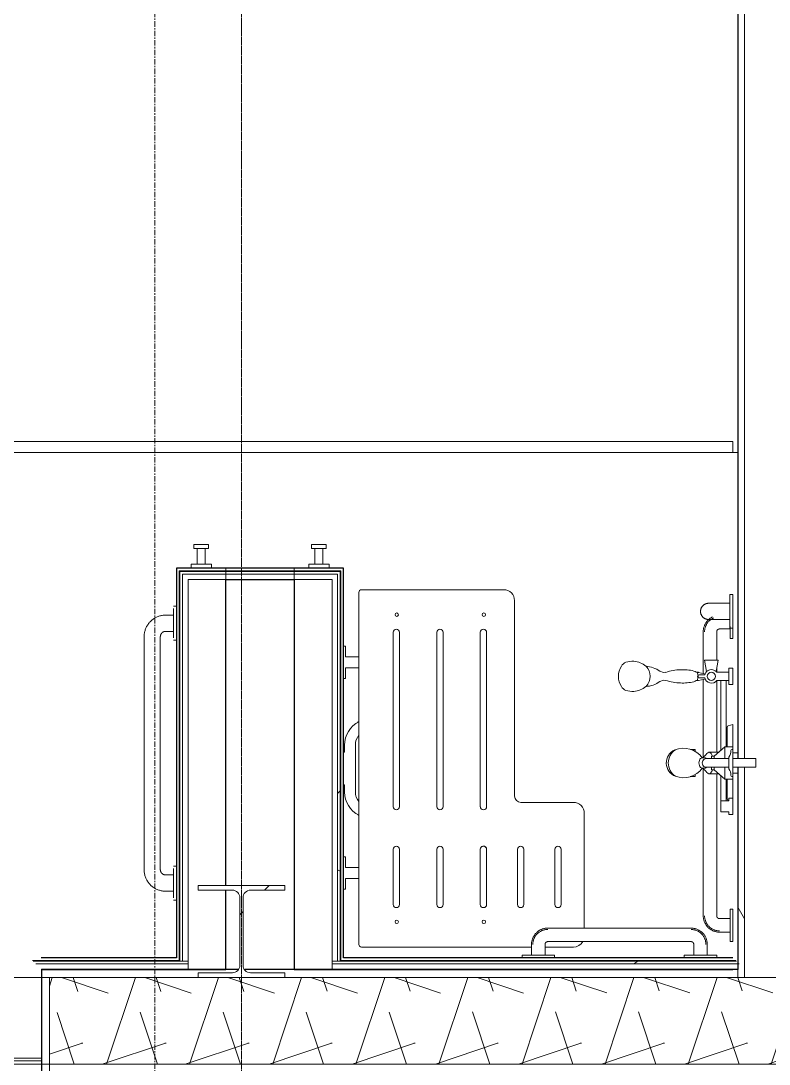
# Model space of a CAD drawing. Header units: inches. Extents: x 25369 to 33161, y -23509 to -20274.
# Drawn here: x 31600.1 to 31669.3, y -22795.3 to -22699 of the extents above; entities that cross this region are included whole.
import ezdxf

# ---------------------------------------------------------------- set-up
doc = ezdxf.new("R2010")
doc.units = ezdxf.units.IN
doc.header["$MEASUREMENT"] = 0
doc.linetypes.add('Grid Line 1_2_', pattern=[0.875, 0.5, -0.125, 0.125, -0.125])
for name, color, linetype, lineweight in [('A-FLOR', 192, 'Continuous', 9), ('A-GENM', 13, 'Continuous', 9), ('A-WALL', 113, 'Continuous', 9), ('A-WALL-PATT', 111, 'Continuous', 25), ('I-WALL', 2, 'Continuous', 9), ('P-SANR-FIXT', 6, 'Continuous', 9), ('Q-SPCQ', 91, 'Continuous', 9), ('S-BEAM', 12, 'Continuous', 9), ('S-COLS', 52, 'Continuous', 9), ('S-GRID', 1, 'Continuous', 9)]:
    doc.layers.add(name, color=color, linetype=linetype, lineweight=lineweight)
pattern_1 = [(296.565, (5957.926, 17.28), (0.0001, 115.19999), [12.88, -244.715]), (33.69, (5963.69, 5.76), (-0.00014, 115.19958), [20.768, -394.592]), (33.69, (6078.89, 5.76), (-0.00014, 115.19958), [20.768, -394.592]), (33.69, (6194.09, 5.76), (-0.00014, 115.19958), [20.768, -394.592]), (116.565, (5980.966, 17.28), (0.0001, 115.19999), [12.88, -244.715]), (213.69, (5975.21, 28.8), (-0.00014, 115.19958), [20.768, -394.592]), (213.69, (6090.41, 28.8), (-0.00014, 115.19958), [20.768, -394.592]), (213.69, (6205.61, 28.8), (-0.00014, 115.19958), [20.768, -394.592]), (26.565, (6004.01, 17.28), (0.0001, 115.2), [25.76, -231.836]), (26.565, (6119.21, 17.28), (0.0001, 115.2), [25.76, -231.836]), (270, (6027.05, 28.8), (115.2, 7e-15), [11.52, -103.68]), (225, (6027.05, 17.28), (-1e-14, 115.20042), [16.292, -146.626]), (135, (6015.53, 5.76), (1e-14, 115.20042), [16.292, -146.626]), (288.435, (5980.966, 51.84), (-0.00042, 115.19956), [18.215, -346.08]), (18.435, (5986.73, 34.56), (-0.0004, 115.19956), [18.215, -346.08]), (18.435, (6101.93, 34.56), (-0.0004, 115.19956), [18.215, -346.08]), (18.435, (6217.13, 34.56), (-0.0004, 115.19956), [18.215, -346.08]), (135, (6004.01, 40.32), (1e-14, 115.20042), [16.292, -146.626]), (180, (5992.49, 51.84), (-1e-14, -115.2), [11.52, -103.68]), (251.565, (5952.166, 80.64), (0.00042, 115.19956), [18.215, -346.08]), (315, (5946.41, 63.36), (-1e-14, 115.20042), [16.292, -146.626]), (71.565, (5957.926, 51.84), (0.00042, 115.19956), [18.215, -346.08]), (135, (5963.69, 69.12), (1e-14, 115.20042), [16.292, -146.626]), (225, (5998.25, 80.64), (-1e-14, 115.20042), [16.292, -146.626]), (123.69, (5986.726, 69.12), (-0.00014, 115.19958), [20.768, -394.592]), (123.69, (6101.926, 69.12), (-0.00014, 115.19958), [20.768, -394.592]), (26.565, (5975.21, 86.4), (0.0001, 115.2), [12.88, -244.715]), (26.565, (6090.41, 86.4), (0.0001, 115.2), [12.88, -244.715]), (315, (5986.73, 92.16), (-1e-14, 115.20042), [16.292, -146.626]), (213.69, (6038.57, 109.44), (-0.00014, 115.19958), [20.768, -394.592]), (213.69, (6153.77, 109.44), (-0.00014, 115.19958), [20.768, -394.592]), (213.69, (6268.97, 109.44), (-0.00014, 115.19958), [20.768, -394.592]), (296.565, (6021.286, 97.92), (0.0001, 115.19999), [12.88, -244.715]), (45, (6027.05, 86.4), (1e-14, 115.20042), [16.292, -146.626]), (90, (6038.57, 97.92), (-115.2, 7e-15), [11.52, -103.68]), (213.69, (5986.73, 115.2), (-0.00014, 115.19958), [20.768, -394.592]), (213.69, (6101.93, 115.2), (-0.00014, 115.19958), [20.768, -394.592]), (213.69, (6217.13, 115.2), (-0.00014, 115.19958), [20.768, -394.592]), (315, (5969.45, 103.68), (-1e-14, 115.20042), [8.146, -154.772]), (26.565, (5975.21, 97.92), (0.0001, 115.2), [12.88, -244.715]), (26.565, (6090.41, 97.92), (0.0001, 115.2), [12.88, -244.715]), (90, (5986.73, 103.68), (-115.2, 7e-15), [11.52, -103.68]), (333.435, (5940.65, 109.44), (-0.0001, 115.2), [12.88, -244.715]), (333.435, (6055.85, 109.44), (-0.0001, 115.2), [12.88, -244.715]), (243.435, (5952.166, 103.68), (-0.0001, 115.19999), [12.88, -244.715]), (161.565, (5946.41, 92.16), (0.0004, 115.19956), [18.215, -346.08]), (161.565, (6061.61, 92.16), (0.0004, 115.19956), [18.215, -346.08]), (161.565, (6176.81, 92.16), (0.0004, 115.19956), [18.215, -346.08]), (45, (5929.13, 97.92), (1e-14, 115.20042), [16.292, -146.626]), (26.565, (5934.89, 0), (0.0001, 115.2), [12.88, -244.715]), (26.565, (6050.09, 0), (0.0001, 115.2), [12.88, -244.715]), (116.565, (5946.406, 5.76), (0.0001, 115.19999), [12.88, -244.715]), (206.565, (5940.65, 17.28), (0.0001, 115.2), [12.88, -244.715]), (206.565, (6055.85, 17.28), (0.0001, 115.2), [12.88, -244.715]), (296.565, (5929.126, 11.52), (0.0001, 115.19999), [12.88, -244.715]), (14.036, (6015.53, 51.84), (0.0005, 115.19957), [23.749, -451.233]), (14.036, (6130.73, 51.84), (0.0005, 115.19957), [23.749, -451.233]), (14.036, (6245.93, 51.84), (0.0005, 115.19957), [23.749, -451.233]), (14.036, (6361.13, 51.84), (0.0005, 115.19957), [23.749, -451.233]), (135, (6038.57, 57.6), (1e-14, 115.20042), [16.292, -146.626]), (198.435, (6027.05, 69.12), (-0.0004, 115.19956), [18.215, -346.08]), (198.435, (6142.25, 69.12), (-0.0004, 115.19956), [18.215, -346.08]), (198.435, (6257.45, 69.12), (-0.0004, 115.19956), [18.215, -346.08]), (296.565, (6009.766, 63.36), (0.0001, 115.19999), [12.88, -244.715]), (333.435, (5934.89, 34.56), (-0.0001, 115.2), [12.88, -244.715]), (333.435, (6050.09, 34.56), (-0.0001, 115.2), [12.88, -244.715]), (45, (5946.41, 28.8), (1e-14, 115.20042), [8.146, -154.772]), (116.565, (5952.166, 34.56), (0.0001, 115.19999), [12.88, -244.715]), (225, (5946.41, 46.08), (-1e-14, 115.20042), [16.292, -146.626])]

# ---------------------------------------------------------------- blocks, each defined once
blk = doc.blocks.new('817_Grab_Bars - 8170-001240-25748-Overall Floor Plan')
at = {"layer": 'Q-SPCQ', "color": 7}
for p, q in [((25395.89, -22754.734), (25395.609, -22754.734)), ((25395.609, -22756.297), (25395.609, -22754.944)), ((25395.609, -22755.547), (25394.89, -22755.547)), ((25395.609, -22757.65), (25395.609, -22756.297)), ((25392.89, -22757.547), (25392.89, -22779.047)), ((25394.39, -22779.047), (25394.39, -22757.547)), ((25394.89, -22757.047), (25395.609, -22757.047)), ((25395.609, -22757.859), (25395.89, -22757.859)), ((25395.89, -22778.734), (25395.609, -22778.734)), ((25395.609, -22780.297), (25395.609, -22778.944)), ((25395.609, -22779.547), (25394.89, -22779.547)), ((25395.609, -22781.65), (25395.609, -22780.297)), ((25394.89, -22781.047), (25395.609, -22781.047)), ((25395.609, -22781.859), (25395.89, -22781.859))]:
    blk.add_line(p, q, dxfattribs=at)
at = {"layer": 'Q-SPCQ', "color": 7, "flags": 128}
for points in [[(25394.89, -22755.547), (25394.81, -22755.549), (25394.73, -22755.553), (25394.651, -22755.561), (25394.572, -22755.572), (25394.493, -22755.587), (25394.415, -22755.604), (25394.338, -22755.625), (25394.261, -22755.648), (25394.186, -22755.675), (25394.111, -22755.705), (25394.038, -22755.737), (25393.967, -22755.773), (25393.896, -22755.811), (25393.828, -22755.852), (25393.761, -22755.896), (25393.696, -22755.943), (25393.633, -22755.992), (25393.571, -22756.043), (25393.512, -22756.097), (25393.456, -22756.154), (25393.401, -22756.212), (25393.349, -22756.273), (25393.299, -22756.335), (25393.252, -22756.4), (25393.207, -22756.466), (25393.165, -22756.535), (25393.126, -22756.604), (25393.09, -22756.676), (25393.057, -22756.748), (25393.026, -22756.822), (25392.999, -22756.897), (25392.974, -22756.974), (25392.953, -22757.051), (25392.934, -22757.128), (25392.919, -22757.207), (25392.907, -22757.286), (25392.898, -22757.366), (25392.893, -22757.445), (25392.89, -22757.525), (25392.89, -22757.547)], [(25394.39, -22757.547), (25394.391, -22757.527), (25394.392, -22757.507), (25394.394, -22757.487), (25394.397, -22757.467), (25394.4, -22757.448), (25394.405, -22757.428), (25394.41, -22757.409), (25394.416, -22757.39), (25394.422, -22757.371), (25394.43, -22757.352), (25394.438, -22757.334), (25394.447, -22757.316), (25394.456, -22757.299), (25394.467, -22757.281), (25394.478, -22757.265), (25394.489, -22757.248), (25394.501, -22757.233), (25394.514, -22757.217), (25394.528, -22757.202), (25394.542, -22757.188), (25394.556, -22757.175), (25394.572, -22757.162), (25394.587, -22757.149), (25394.603, -22757.137), (25394.62, -22757.126), (25394.637, -22757.116), (25394.655, -22757.106), (25394.672, -22757.097), (25394.691, -22757.089), (25394.709, -22757.081), (25394.728, -22757.074), (25394.747, -22757.068), (25394.766, -22757.063), (25394.786, -22757.058), (25394.805, -22757.054), (25394.825, -22757.051), (25394.845, -22757.049), (25394.865, -22757.048), (25394.885, -22757.047), (25394.89, -22757.047)], [(25392.89, -22779.047), (25392.892, -22779.127), (25392.897, -22779.207), (25392.905, -22779.286), (25392.916, -22779.366), (25392.93, -22779.444), (25392.948, -22779.522), (25392.968, -22779.6), (25392.992, -22779.676), (25393.018, -22779.751), (25393.048, -22779.826), (25393.081, -22779.899), (25393.116, -22779.971), (25393.155, -22780.041), (25393.196, -22780.109), (25393.24, -22780.176), (25393.286, -22780.241), (25393.335, -22780.305), (25393.387, -22780.366), (25393.441, -22780.425), (25393.497, -22780.482), (25393.555, -22780.536), (25393.616, -22780.588), (25393.679, -22780.638), (25393.743, -22780.685), (25393.81, -22780.73), (25393.878, -22780.772), (25393.948, -22780.811), (25394.019, -22780.847), (25394.092, -22780.881), (25394.166, -22780.911), (25394.241, -22780.939), (25394.317, -22780.963), (25394.394, -22780.984), (25394.472, -22781.003), (25394.55, -22781.018), (25394.629, -22781.03), (25394.709, -22781.039), (25394.789, -22781.044), (25394.869, -22781.047), (25394.89, -22781.047)], [(25394.89, -22779.547), (25394.87, -22779.547), (25394.85, -22779.545), (25394.83, -22779.543), (25394.811, -22779.541), (25394.791, -22779.537), (25394.771, -22779.533), (25394.752, -22779.527), (25394.733, -22779.522), (25394.714, -22779.515), (25394.696, -22779.507), (25394.677, -22779.499), (25394.659, -22779.49), (25394.642, -22779.481), (25394.625, -22779.471), (25394.608, -22779.46), (25394.592, -22779.448), (25394.576, -22779.436), (25394.561, -22779.423), (25394.546, -22779.409), (25394.532, -22779.395), (25394.518, -22779.381), (25394.505, -22779.366), (25394.492, -22779.35), (25394.481, -22779.334), (25394.469, -22779.317), (25394.459, -22779.3), (25394.449, -22779.283), (25394.44, -22779.265), (25394.432, -22779.247), (25394.424, -22779.228), (25394.417, -22779.209), (25394.411, -22779.19), (25394.406, -22779.171), (25394.401, -22779.152), (25394.398, -22779.132), (25394.394, -22779.112), (25394.392, -22779.092), (25394.391, -22779.072), (25394.39, -22779.052), (25394.39, -22779.047)]]:
    blk.add_lwpolyline(points, dxfattribs=at)
blk = doc.blocks.new('Shower_Seat-Retractable-Frost_Products_LTD_-Handicap-_975R_M_ - Steel-Stainless-118740-Overall Floor Plan')
at = {"layer": 'Q-SPCQ', "color": 10, "lineweight": 13}
for p, q in [((25702.24, -22757.698), (25702.24, -22751.74)), ((25702.489, -22751.49), (25715.637, -22751.49)), ((25716.635, -22752.488), (25716.635, -22770.544)), ((25705.419, -22771.526), (25705.419, -22755.419)), ((25705.996, -22755.419), (25705.996, -22771.526)), ((25709.446, -22771.526), (25709.446, -22755.419)), ((25710.023, -22755.419), (25710.023, -22771.526)), ((25713.472, -22771.526), (25713.472, -22755.419)), ((25714.05, -22755.419), (25714.05, -22771.526)), ((25700.828, -22756.705), (25701.005, -22756.705)), ((25701.005, -22756.705), (25701.005, -22757.698)), ((25701.005, -22757.698), (25702.24, -22757.698)), ((25702.24, -22757.698), (25702.24, -22758.699)), ((25702.24, -22758.699), (25701.006, -22758.699)), ((25701.006, -22758.699), (25701.006, -22759.69)), ((25702.24, -22763.675), (25702.24, -22758.699)), ((25701.006, -22759.69), (25700.828, -22759.69)), ((25702.24, -22763.606), (25702.24, -22772.322)), ((25700.834, -22769.499), (25700.834, -22766.499)), ((25700.834, -22766.499), (25700.922, -22766.506)), ((25700.922, -22766.506), (25700.922, -22765.832)), ((25701.923, -22770.175), (25701.923, -22765.803)), ((25700.923, -22769.499), (25700.834, -22769.499)), ((25700.923, -22770.175), (25700.923, -22769.499)), ((25717.224, -22771.133), (25722.08, -22771.133)), ((25702.24, -22777.156), (25702.24, -22772.322)), ((25723.078, -22772.131), (25723.078, -22782.778)), ((25700.828, -22776.163), (25701.005, -22776.163)), ((25701.005, -22776.163), (25701.005, -22777.156)), ((25705.419, -22780.562), (25705.419, -22775.455)), ((25705.996, -22775.455), (25705.996, -22780.562)), ((25709.446, -22780.562), (25709.446, -22775.455)), ((25710.023, -22775.455), (25710.023, -22780.562)), ((25713.472, -22780.562), (25713.472, -22775.455)), ((25714.05, -22775.455), (25714.05, -22775.504)), ((25714.05, -22775.455), (25714.05, -22780.562)), ((25716.918, -22775.455), (25716.918, -22780.562)), ((25717.495, -22780.562), (25717.495, -22775.455)), ((25720.363, -22780.562), (25720.363, -22775.455)), ((25720.941, -22775.455), (25720.941, -22780.562)), ((25701.005, -22777.156), (25702.24, -22777.156)), ((25702.24, -22777.156), (25702.24, -22778.156)), ((25713.472, -22776.336), (25713.472, -22780.562)), ((25714.05, -22780.562), (25714.05, -22776.607)), ((25702.24, -22778.156), (25701.005, -22778.156)), ((25701.005, -22778.156), (25701.005, -22779.148)), ((25702.24, -22784.241), (25702.24, -22778.156)), ((25701.005, -22779.148), (25700.828, -22779.148)), ((25718.224, -22784.49), (25702.489, -22784.49)), ((25722.08, -22784.49), (25719.431, -22784.49))]:
    blk.add_line(p, q, dxfattribs=at)
for centre, radius, start, end in [((25702.489, -22751.74), 0.249, 90, 180), ((25715.637, -22752.488), 0.998, 0, 90), ((25705.743, -22753.795), 0.157, 90, 270), ((25705.743, -22753.795), 0.157, 270, 90), ((25713.796, -22753.795), 0.157, 90, 270), ((25713.796, -22753.795), 0.157, 270, 90), ((25705.708, -22755.419), 0.289, 0, 180), ((25709.734, -22755.419), 0.289, 0, 180), ((25713.761, -22755.419), 0.289, 0, 180), ((25703.213, -22765.518), 2.092, 117.43302, 122.15945), ((25703.346, -22765.832), 2.424, 117.15109, 180), ((25703.276, -22765.803), 1.353, 140, 180), ((25703.392, -22770.138), 2.469, 180.85416, 242.17834), ((25703.375, -22770.145), 1.452, 181.15469, 218.58006), ((25717.224, -22770.544), 0.589, 180, 270), ((25722.08, -22772.131), 0.998, 0, 90), ((25703.11, -22770.79), 1.773, 235.24518, 240.49564), ((25705.708, -22771.526), 0.289, 180, 0), ((25709.735, -22771.526), 0.288, 180, 0), ((25713.762, -22771.526), 0.288, 180, 0), ((25705.708, -22775.455), 0.289, 0, 180), ((25709.734, -22775.455), 0.289, 0, 180), ((25713.761, -22775.455), 0.289, 0, 180), ((25713.761, -22775.455), 0.289, 0, 139.21367), ((25717.206, -22775.455), 0.289, 0, 180), ((25720.652, -22775.455), 0.289, 0, 180), ((25705.708, -22780.562), 0.289, 180, 0), ((25709.734, -22780.562), 0.289, 180, 0), ((25713.761, -22780.562), 0.289, 180, 0), ((25713.761, -22780.562), 0.289, 180, 0), ((25717.206, -22780.562), 0.289, 180, 0), ((25720.652, -22780.562), 0.289, 180, 0), ((25705.743, -22782.16), 0.157, 90, 270), ((25705.743, -22782.16), 0.157, 270, 90), ((25713.796, -22782.16), 0.157, 90, 270), ((25713.796, -22782.16), 0.157, 270, 90), ((25702.489, -22784.241), 0.249, 180, 270), ((25722.08, -22783.492), 0.998, 270, 330)]:
    blk.add_arc(centre, radius, start, end, dxfattribs=at)
blk = doc.blocks.new('Parametric_ADA_Grab_Bar_-_2_Piece_3744 - Parametric_ADA_Grab_Bar_-_2_Piece_3744-114339-Overall Floor Plan')
at = {"layer": 'A-GENM', "color": 7}
for p, q in [((0.25, 20.031), (0, 20.031)), ((0.25, 19.98), (0.25, 20.031)), ((0.25, 20.031), (0.25, 17.031)), ((1.25, 19.156), (0.25, 19.156)), ((0.25, 17.906), (1.25, 17.906)), ((1.5, 17.656), (1.5, 4.406)), ((2.75, 4.406), (2.75, 17.656)), ((0, 17.031), (0.25, 17.031)), ((0.25, 17.031), (0.25, 17.082)), ((0.25, 5.031), (0, 5.031)), ((0.25, 4.98), (0.25, 5.031)), ((0.25, 5.031), (0.25, 2.031)), ((1.25, 4.156), (0.25, 4.156)), ((0.25, 2.906), (1.25, 2.906)), ((17.46, 3.281), (3.875, 3.281)), ((25.724, 3.281), (18.54, 3.281)), ((30.125, 3.281), (26.276, 3.281)), ((0, 2.031), (0.25, 2.031)), ((0.25, 2.031), (0.25, 2.082)), ((3.875, 2.031), (17.005, 2.031)), ((18.995, 2.031), (25.625, 2.031)), ((26.375, 2.031), (26.733, 2.031)), ((27.5, 2.031), (30.125, 2.031)), ((2.375, 1.781), (2.375, 0.781)), ((3.625, 0.781), (3.625, 1.781)), ((30.375, 1.781), (30.375, 0.781)), ((1.5, 0.781), (1.5, 0.531)), ((1.5, 0.781), (4.5, 0.781)), ((1.551, 0.781), (1.5, 0.781)), ((1.5, 0.531), (1.551, 0.531)), ((4.5, 0.531), (1.5, 0.531)), ((4.5, 0.781), (4.449, 0.781)), ((4.449, 0.531), (4.5, 0.531)), ((4.5, 0.531), (4.5, 0.781)), ((29.5, 0.781), (29.5, 0.531)), ((29.5, 0.781), (30.612, 0.781)), ((29.551, 0.781), (29.5, 0.781)), ((29.5, 0.531), (29.551, 0.531)), ((30.433, 0.531), (29.5, 0.531))]:
    blk.add_line(p, q, dxfattribs=at)
at = {"layer": 'A-GENM', "color": 7, "flags": 128}
for points in [[(2.75, 17.656), (2.749, 17.716), (2.745, 17.776), (2.739, 17.836), (2.731, 17.895), (2.72, 17.954), (2.707, 18.013), (2.692, 18.071), (2.674, 18.128), (2.654, 18.185), (2.632, 18.24), (2.607, 18.295), (2.58, 18.349), (2.552, 18.402), (2.521, 18.453), (2.488, 18.503), (2.453, 18.552), (2.416, 18.599), (2.378, 18.645), (2.337, 18.69), (2.295, 18.732), (2.251, 18.773), (2.206, 18.812), (2.159, 18.85), (2.11, 18.885), (2.06, 18.918), (2.009, 18.95), (1.957, 18.979), (1.904, 19.006), (1.849, 19.031), (1.794, 19.054), (1.737, 19.075), (1.68, 19.093), (1.622, 19.109), (1.564, 19.123), (1.505, 19.134), (1.446, 19.143), (1.386, 19.15), (1.326, 19.154), (1.266, 19.156), (1.25, 19.156)], [(2.625, 17.656), (2.624, 17.711), (2.621, 17.766), (2.615, 17.821), (2.607, 17.875), (2.598, 17.929), (2.586, 17.983), (2.571, 18.036), (2.555, 18.089), (2.537, 18.141), (2.516, 18.192), (2.494, 18.242), (2.47, 18.291), (2.443, 18.339), (2.415, 18.387), (2.385, 18.433), (2.353, 18.477), (2.319, 18.521), (2.284, 18.563), (2.247, 18.604), (2.208, 18.643), (2.168, 18.68), (2.126, 18.716), (2.083, 18.75), (2.039, 18.783), (1.993, 18.813), (1.946, 18.842), (1.898, 18.869), (1.849, 18.894), (1.799, 18.917), (1.748, 18.938), (1.697, 18.957), (1.644, 18.974), (1.591, 18.988), (1.538, 19.001), (1.484, 19.011), (1.429, 19.02), (1.375, 19.026), (1.32, 19.029), (1.265, 19.031), (1.25, 19.031)], [(1.25, 17.906), (1.26, 17.906), (1.27, 17.905), (1.28, 17.904), (1.29, 17.903), (1.3, 17.901), (1.309, 17.899), (1.319, 17.897), (1.329, 17.894), (1.338, 17.89), (1.347, 17.887), (1.356, 17.882), (1.365, 17.878), (1.374, 17.873), (1.383, 17.868), (1.391, 17.863), (1.399, 17.857), (1.407, 17.851), (1.415, 17.844), (1.422, 17.837), (1.429, 17.83), (1.436, 17.823), (1.443, 17.816), (1.449, 17.808), (1.455, 17.8), (1.46, 17.791), (1.466, 17.783), (1.47, 17.774), (1.475, 17.765), (1.479, 17.756), (1.483, 17.747), (1.486, 17.737), (1.49, 17.728), (1.492, 17.718), (1.494, 17.709), (1.496, 17.699), (1.498, 17.689), (1.499, 17.679), (1.5, 17.669), (1.5, 17.659), (1.5, 17.656)], [(1.25, 2.906), (1.31, 2.907), (1.37, 2.911), (1.43, 2.917), (1.489, 2.925), (1.548, 2.936), (1.607, 2.949), (1.665, 2.965), (1.722, 2.982), (1.778, 3.002), (1.834, 3.025), (1.889, 3.049), (1.943, 3.076), (1.995, 3.105), (2.047, 3.135), (2.097, 3.168), (2.146, 3.203), (2.193, 3.24), (2.239, 3.279), (2.283, 3.319), (2.326, 3.361), (2.367, 3.405), (2.406, 3.451), (2.443, 3.498), (2.479, 3.546), (2.512, 3.596), (2.544, 3.647), (2.573, 3.699), (2.6, 3.753), (2.625, 3.807), (2.648, 3.863), (2.669, 3.919), (2.687, 3.976), (2.703, 4.034), (2.717, 4.092), (2.728, 4.151), (2.737, 4.211), (2.744, 4.27), (2.748, 4.33), (2.75, 4.39), (2.75, 4.406)], [(1.5, 4.406), (1.5, 4.396), (1.499, 4.386), (1.498, 4.376), (1.497, 4.366), (1.495, 4.357), (1.493, 4.347), (1.49, 4.337), (1.487, 4.328), (1.484, 4.318), (1.48, 4.309), (1.476, 4.3), (1.472, 4.291), (1.467, 4.282), (1.462, 4.273), (1.456, 4.265), (1.451, 4.257), (1.444, 4.249), (1.438, 4.241), (1.431, 4.234), (1.424, 4.227), (1.417, 4.22), (1.409, 4.214), (1.401, 4.207), (1.393, 4.201), (1.385, 4.196), (1.377, 4.191), (1.368, 4.186), (1.359, 4.181), (1.35, 4.177), (1.341, 4.173), (1.331, 4.17), (1.322, 4.167), (1.312, 4.164), (1.302, 4.162), (1.292, 4.16), (1.283, 4.158), (1.273, 4.157), (1.263, 4.157), (1.253, 4.156), (1.25, 4.156)], [(1.25, 3.031), (1.305, 3.032), (1.36, 3.036), (1.415, 3.041), (1.469, 3.049), (1.523, 3.059), (1.577, 3.071), (1.63, 3.085), (1.683, 3.101), (1.734, 3.119), (1.785, 3.14), (1.836, 3.162), (1.885, 3.187), (1.933, 3.213), (1.98, 3.241), (2.026, 3.271), (2.071, 3.303), (2.115, 3.337), (2.157, 3.373), (2.197, 3.41), (2.236, 3.448), (2.274, 3.488), (2.31, 3.53), (2.344, 3.573), (2.376, 3.618), (2.407, 3.663), (2.436, 3.71), (2.463, 3.758), (2.488, 3.807), (2.511, 3.857), (2.532, 3.908), (2.55, 3.96), (2.567, 4.012), (2.582, 4.065), (2.595, 4.119), (2.605, 4.173), (2.613, 4.227), (2.619, 4.282), (2.623, 4.336), (2.625, 4.391), (2.625, 4.406)], [(3.875, 3.281), (3.815, 3.28), (3.755, 3.276), (3.695, 3.27), (3.636, 3.262), (3.577, 3.251), (3.518, 3.238), (3.46, 3.223), (3.403, 3.205), (3.347, 3.185), (3.291, 3.163), (3.236, 3.138), (3.182, 3.112), (3.13, 3.083), (3.078, 3.052), (3.028, 3.019), (2.979, 2.984), (2.932, 2.948), (2.886, 2.909), (2.842, 2.869), (2.799, 2.826), (2.758, 2.782), (2.719, 2.737), (2.682, 2.69), (2.646, 2.642), (2.613, 2.592), (2.581, 2.541), (2.552, 2.488), (2.525, 2.435), (2.5, 2.38), (2.477, 2.325), (2.456, 2.268), (2.438, 2.211), (2.422, 2.154), (2.408, 2.095), (2.397, 2.036), (2.388, 1.977), (2.381, 1.917), (2.377, 1.857), (2.375, 1.797), (2.375, 1.781)], [(3.875, 3.156), (3.82, 3.155), (3.765, 3.152), (3.71, 3.146), (3.656, 3.139), (3.602, 3.129), (3.548, 3.117), (3.495, 3.103), (3.442, 3.086), (3.391, 3.068), (3.34, 3.048), (3.289, 3.025), (3.24, 3.001), (3.192, 2.975), (3.145, 2.946), (3.099, 2.916), (3.054, 2.884), (3.01, 2.85), (2.968, 2.815), (2.928, 2.778), (2.889, 2.739), (2.851, 2.699), (2.815, 2.657), (2.781, 2.614), (2.749, 2.57), (2.718, 2.524), (2.689, 2.477), (2.662, 2.429), (2.637, 2.38), (2.614, 2.33), (2.593, 2.279), (2.575, 2.228), (2.558, 2.175), (2.543, 2.122), (2.53, 2.069), (2.52, 2.015), (2.512, 1.961), (2.506, 1.906), (2.502, 1.851), (2.5, 1.796), (2.5, 1.781)], [(31.482, 2.42), (31.455, 2.474), (31.427, 2.527), (31.396, 2.578), (31.363, 2.628), (31.328, 2.677), (31.291, 2.724), (31.253, 2.77), (31.212, 2.815), (31.17, 2.857), (31.126, 2.898), (31.081, 2.937), (31.034, 2.975), (30.985, 3.01), (30.935, 3.043), (30.884, 3.075), (30.832, 3.104), (30.779, 3.131), (30.724, 3.156), (30.669, 3.179), (30.612, 3.2), (30.555, 3.218), (30.497, 3.234), (30.439, 3.248), (30.38, 3.259), (30.321, 3.268), (30.261, 3.275), (30.201, 3.279), (30.141, 3.281), (30.125, 3.281)], [(31.391, 2.317), (31.369, 2.367), (31.345, 2.416), (31.318, 2.464), (31.29, 2.512), (31.26, 2.558), (31.228, 2.602), (31.194, 2.646), (31.159, 2.688), (31.122, 2.729), (31.083, 2.768), (31.043, 2.805), (31.001, 2.841), (30.958, 2.875), (30.914, 2.908), (30.868, 2.938), (30.821, 2.967), (30.773, 2.994), (30.724, 3.019), (30.674, 3.042), (30.623, 3.063), (30.572, 3.082), (30.519, 3.099), (30.466, 3.113), (30.413, 3.126), (30.359, 3.136), (30.304, 3.145), (30.25, 3.151), (30.195, 3.154), (30.14, 3.156), (30.125, 3.156)], [(3.625, 1.781), (3.625, 1.791), (3.626, 1.801), (3.627, 1.811), (3.628, 1.821), (3.63, 1.831), (3.632, 1.841), (3.635, 1.85), (3.638, 1.86), (3.641, 1.869), (3.645, 1.879), (3.649, 1.888), (3.653, 1.897), (3.658, 1.905), (3.663, 1.914), (3.669, 1.922), (3.674, 1.931), (3.681, 1.938), (3.687, 1.946), (3.694, 1.953), (3.701, 1.961), (3.708, 1.967), (3.716, 1.974), (3.724, 1.98), (3.732, 1.986), (3.74, 1.992), (3.748, 1.997), (3.757, 2.002), (3.766, 2.006), (3.775, 2.01), (3.784, 2.014), (3.794, 2.018), (3.803, 2.021), (3.813, 2.023), (3.823, 2.026), (3.833, 2.028), (3.842, 2.029), (3.852, 2.03), (3.862, 2.031), (3.872, 2.031), (3.875, 2.031)], [(30.125, 2.031), (30.135, 2.031), (30.145, 2.03), (30.155, 2.029), (30.165, 2.028), (30.175, 2.026), (30.184, 2.024), (30.194, 2.022), (30.204, 2.019), (30.213, 2.015), (30.222, 2.012), (30.231, 2.007), (30.24, 2.003), (30.249, 1.998), (30.258, 1.993), (30.266, 1.988), (30.274, 1.982), (30.282, 1.976), (30.29, 1.969), (30.297, 1.962), (30.304, 1.955), (30.311, 1.948), (30.318, 1.941), (30.324, 1.933), (30.33, 1.925), (30.335, 1.916), (30.341, 1.908), (30.345, 1.899), (30.35, 1.89), (30.354, 1.881), (30.358, 1.872), (30.361, 1.862), (30.365, 1.853), (30.367, 1.843), (30.369, 1.834), (30.371, 1.824), (30.373, 1.814), (30.374, 1.804), (30.375, 1.794), (30.375, 1.784), (30.375, 1.781)]]:
    blk.add_lwpolyline(points, dxfattribs=at)
blk = doc.blocks.new('817_Grab_Bars - 8170-001180-V55-Overall Floor Plan')
at = {"layer": 'Q-SPCQ', "color": 7}
for p, q in [((25736.828, -22751.928), (25736.546, -22751.928)), ((25736.828, -22751.928), (25736.546, -22751.928)), ((25736.546, -22755.053), (25736.546, -22751.928)), ((25736.828, -22751.928), (25736.828, -22755.053)), ((25736.828, -22752.137), (25736.828, -22751.928)), ((25736.828, -22751.928), (25736.828, -22752.137)), ((25736.828, -22752.137), (25736.828, -22751.928)), ((25736.546, -22752.74), (25735.828, -22752.74)), ((25736.546, -22752.74), (25735.828, -22752.74)), ((25735.828, -22754.24), (25736.546, -22754.24)), ((25735.828, -22754.24), (25736.546, -22754.24)), ((25736.546, -22754.843), (25736.546, -22755.053)), ((25736.546, -22755.053), (25736.546, -22754.843)), ((25736.546, -22754.843), (25736.546, -22755.053)), ((25736.546, -22755.053), (25736.828, -22755.053)), ((25736.546, -22755.053), (25736.828, -22755.053))]:
    blk.add_line(p, q, dxfattribs=at)
at = {"layer": 'Q-SPCQ', "color": 7, "flags": 128}
for points in [[(25733.828, -22753.49), (25733.828, -22753.46), (25733.83, -22753.43), (25733.833, -22753.401), (25733.837, -22753.371), (25733.843, -22753.341), (25733.849, -22753.312), (25733.857, -22753.283), (25733.866, -22753.254), (25733.876, -22753.226), (25733.887, -22753.198), (25733.899, -22753.171), (25733.912, -22753.144), (25733.927, -22753.118), (25733.942, -22753.092), (25733.959, -22753.067), (25733.976, -22753.042), (25733.995, -22753.019), (25734.014, -22752.996), (25734.034, -22752.974), (25734.055, -22752.952), (25734.077, -22752.932), (25734.1, -22752.912), (25734.123, -22752.894), (25734.148, -22752.876), (25734.172, -22752.859), (25734.198, -22752.844), (25734.224, -22752.829), (25734.251, -22752.815), (25734.278, -22752.803), (25734.306, -22752.791), (25734.334, -22752.781), (25734.363, -22752.772), (25734.392, -22752.764), (25734.421, -22752.757), (25734.45, -22752.751), (25734.48, -22752.747), (25734.51, -22752.743), (25734.54, -22752.741), (25734.57, -22752.74), (25734.578, -22752.74)], [(25735.828, -22752.74), (25735.778, -22752.74), (25735.728, -22752.74), (25735.678, -22752.74), (25735.629, -22752.74), (25735.579, -22752.74), (25735.531, -22752.74), (25735.482, -22752.74), (25735.435, -22752.74), (25735.387, -22752.74), (25735.341, -22752.74), (25735.295, -22752.74), (25735.251, -22752.74), (25735.207, -22752.74), (25735.164, -22752.74), (25735.122, -22752.74), (25735.081, -22752.74), (25735.042, -22752.74), (25735.003, -22752.74), (25734.967, -22752.74), (25734.931, -22752.74), (25734.897, -22752.74), (25734.864, -22752.74), (25734.833, -22752.74), (25734.804, -22752.74), (25734.776, -22752.74), (25734.75, -22752.74), (25734.725, -22752.74), (25734.703, -22752.74), (25734.682, -22752.74), (25734.663, -22752.74), (25734.645, -22752.74), (25734.63, -22752.74), (25734.617, -22752.74), (25734.605, -22752.74), (25734.596, -22752.74), (25734.588, -22752.74), (25734.583, -22752.74), (25734.579, -22752.74), (25734.578, -22752.74)], [(25734.578, -22752.74), (25734.579, -22752.74), (25734.582, -22752.74), (25734.587, -22752.74), (25734.594, -22752.74), (25734.603, -22752.74), (25734.614, -22752.74), (25734.626, -22752.74), (25734.641, -22752.74), (25734.658, -22752.74), (25734.676, -22752.74), (25734.697, -22752.74), (25734.719, -22752.74), (25734.743, -22752.74), (25734.769, -22752.74), (25734.796, -22752.74), (25734.825, -22752.74), (25734.856, -22752.74), (25734.888, -22752.74), (25734.922, -22752.74), (25734.957, -22752.74), (25734.993, -22752.74), (25735.031, -22752.74), (25735.07, -22752.74), (25735.111, -22752.74), (25735.152, -22752.74), (25735.195, -22752.74), (25735.239, -22752.74), (25735.283, -22752.74), (25735.329, -22752.74), (25735.375, -22752.74), (25735.422, -22752.74), (25735.469, -22752.74), (25735.518, -22752.74), (25735.566, -22752.74), (25735.615, -22752.74), (25735.665, -22752.74), (25735.714, -22752.74), (25735.764, -22752.74), (25735.814, -22752.74), (25735.828, -22752.74)], [(25734.578, -22754.24), (25734.548, -22754.24), (25734.518, -22754.238), (25734.488, -22754.235), (25734.458, -22754.231), (25734.429, -22754.225), (25734.399, -22754.219), (25734.37, -22754.211), (25734.342, -22754.202), (25734.314, -22754.192), (25734.286, -22754.181), (25734.258, -22754.169), (25734.231, -22754.156), (25734.205, -22754.141), (25734.179, -22754.126), (25734.154, -22754.109), (25734.13, -22754.092), (25734.106, -22754.073), (25734.083, -22754.054), (25734.061, -22754.034), (25734.04, -22754.013), (25734.019, -22753.991), (25734, -22753.968), (25733.981, -22753.945), (25733.963, -22753.92), (25733.947, -22753.896), (25733.931, -22753.87), (25733.916, -22753.844), (25733.903, -22753.817), (25733.89, -22753.79), (25733.879, -22753.762), (25733.868, -22753.734), (25733.859, -22753.705), (25733.851, -22753.676), (25733.844, -22753.647), (25733.839, -22753.618), (25733.834, -22753.588), (25733.831, -22753.558), (25733.829, -22753.528), (25733.828, -22753.498), (25733.828, -22753.49)], [(25734.578, -22754.24), (25734.579, -22754.24), (25734.582, -22754.24), (25734.587, -22754.24), (25734.594, -22754.24), (25734.603, -22754.24), (25734.614, -22754.24), (25734.626, -22754.24), (25734.641, -22754.24), (25734.658, -22754.24), (25734.676, -22754.24), (25734.697, -22754.24), (25734.719, -22754.24), (25734.743, -22754.24), (25734.769, -22754.24), (25734.796, -22754.24), (25734.825, -22754.24), (25734.856, -22754.24), (25734.888, -22754.24), (25734.922, -22754.24), (25734.957, -22754.24), (25734.993, -22754.24), (25735.031, -22754.24), (25735.07, -22754.24), (25735.111, -22754.24), (25735.152, -22754.24), (25735.195, -22754.24), (25735.239, -22754.24), (25735.283, -22754.24), (25735.329, -22754.24), (25735.375, -22754.24), (25735.422, -22754.24), (25735.469, -22754.24), (25735.518, -22754.24), (25735.566, -22754.24), (25735.615, -22754.24), (25735.665, -22754.24), (25735.714, -22754.24), (25735.764, -22754.24), (25735.814, -22754.24), (25735.828, -22754.24)], [(25735.828, -22754.24), (25735.778, -22754.24), (25735.728, -22754.24), (25735.678, -22754.24), (25735.629, -22754.24), (25735.579, -22754.24), (25735.531, -22754.24), (25735.482, -22754.24), (25735.435, -22754.24), (25735.387, -22754.24), (25735.341, -22754.24), (25735.295, -22754.24), (25735.251, -22754.24), (25735.207, -22754.24), (25735.164, -22754.24), (25735.122, -22754.24), (25735.081, -22754.24), (25735.042, -22754.24), (25735.003, -22754.24), (25734.967, -22754.24), (25734.931, -22754.24), (25734.897, -22754.24), (25734.864, -22754.24), (25734.833, -22754.24), (25734.804, -22754.24), (25734.776, -22754.24), (25734.75, -22754.24), (25734.725, -22754.24), (25734.703, -22754.24), (25734.682, -22754.24), (25734.663, -22754.24), (25734.645, -22754.24), (25734.63, -22754.24), (25734.617, -22754.24), (25734.605, -22754.24), (25734.596, -22754.24), (25734.588, -22754.24), (25734.583, -22754.24), (25734.579, -22754.24), (25734.578, -22754.24)]]:
    blk.add_lwpolyline(points, dxfattribs=at)
blk = doc.blocks.new('Robe_hook_5552 - Robe_hook_5552-134757-Overall Floor Plan')
at = {"layer": 'A-GENM', "color": 7}
for p, q in [((-0.937, 0), (-0.937, -0.35)), ((-0.937, -0.35), (0.938, -0.35)), ((-0.375, -1.813), (-0.375, -0.35)), ((0.375, -1.813), (0.375, -0.35)), ((0.938, -0.35), (0.938, 0)), ((-0.688, -2.163), (-0.688, -1.813)), ((-0.688, -1.813), (0.688, -1.813)), ((0.688, -1.813), (0.688, -2.163)), ((0.688, -2.163), (-0.688, -2.163))]:
    blk.add_line(p, q, dxfattribs=at)
blk = doc.blocks.new('Plate - 1_2X6-187841-Overall Floor Plan')
at = {"layer": 'S-BEAM', "color": 7}
for p, q in [((75.312, 0.125), (-75.125, 0.125)), ((-75.125, -0.125), (75.312, -0.125))]:
    blk.add_line(p, q, dxfattribs=at)
blk = doc.blocks.new('Shower-Unit-Zurn-Z7301-SS-MT-DV2P-HW - Z7301-SS-MT-DV2P-HW-242829-Overall Floor Plan')
at = {"layer": 'A-GENM'}
for p, q in [((7.647, 6.422), (7.522, 6.76)), ((8.478, 6.76), (8.353, 6.422)), ((7.628, 6.209), (7.647, 6.422)), ((8.353, 6.422), (8.372, 6.209)), ((7.625, 3.24), (7.625, 3.405)), ((7.753, 2.618), (7.63, 3.185)), ((7.859, 2.609), (7.859, 3.125)), ((8.141, 3.125), (8.141, 2.609)), ((8.37, 3.185), (8.247, 2.618)), ((8.375, 3.405), (8.375, 3.24)), ((8.436, 2.448), (9.5, 2.625)), ((9.5, 2.625), (9.5, 1.365)), ((-4.5, 1.125), (-3.5, 1.125)), ((-4.5, 0.375), (-4.5, 1.125)), ((-3.5, 1.125), (-3.5, 0.375)), ((-3.5, 1.125), (-1.172, 1.125)), ((1.172, 1.125), (7.625, 1.125)), ((7.625, 0.375), (7.625, 1.5)), ((8.375, 1.5), (8.375, 0.375)), ((9.5, 1.365), (8.436, 1.552)), ((-4.75, 0.375), (-4.5, 0.375)), ((-4.75, 0), (-4.75, 0.375)), ((-3.25, 0), (-4.75, 0)), ((-1.5, 0.625), (-3.5, 0.625)), ((-3.5, 0.375), (-3.25, 0.375)), ((-3.25, 0.375), (-3.25, 0)), ((7.625, 0.625), (1.5, 0.625)), ((7.25, 0.375), (7.625, 0.375)), ((7.25, 0), (7.25, 0.375)), ((8.75, 0), (7.25, 0)), ((7.625, 0.375), (8.375, 0.375)), ((8.375, 0.375), (8.75, 0.375)), ((8.75, 0.375), (8.75, 0))]:
    blk.add_line(p, q, dxfattribs=at)
at = {"layer": 'A-GENM', "color": 7}
for p, q in [((-1.25, 3.5), (-1.25, 3.959)), ((1.25, 3.921), (1.25, 3.5)), ((-1.052, 3.5), (-1.25, 3.5)), ((1.25, 3.5), (1.065, 3.5)), ((-0.625, 2), (-0.4, 2)), ((-0.625, 1.75), (-0.625, 2)), ((0.4, 2), (0.625, 2)), ((0.625, 2), (0.625, 1.75)), ((-1.5, 0.75), (-0.625, 1.75)), ((-0.625, 1.75), (-0.4, 1.75)), ((0.4, 1.75), (0.625, 1.75)), ((0.625, 1.75), (1.5, 0.75)), ((-1.5, 0.75), (-0.4, 0.75)), ((-1.5, 0), (-1.5, 0.75)), ((-1.238, 0), (-1.5, 0)), ((0.4, 0.75), (1.5, 0.75)), ((1.5, 0), (1.238, 0)), ((1.5, 0.75), (1.5, 0))]:
    blk.add_line(p, q, dxfattribs=at)
at = {"layer": 'A-GENM'}
blk.add_circle((8, 2), 0.375, dxfattribs=at)
for centre, radius, start, end in [((8.603, 9.288), 1.999, 162.46729, 183.53271), ((7.651, 9.455), 1.049, 124.56383, 155.43617), ((7.956, 9.011), 1.587, 88.41119, 124.56383), ((8.044, 9.011), 1.587, 55.43617, 91.58881), ((8.349, 9.455), 1.049, 24.56383, 55.43617), ((7.397, 9.288), 1.999, 356.46729, 17.53271), ((8.473, 9.28), 1.869, 183.53271, 221.27996), ((7.527, 9.28), 1.869, 318.72004, 356.46729), ((9.418, 8.151), 2.352, 182.5331, 216.27756), ((8.004, 8.991), 1.337, 226.12532, 313.87468), ((6.582, 8.151), 2.352, 323.72244, 357.4669), ((11.604, 4.808), 4.215, 160.5946, 179.43355), ((4.396, 4.808), 4.215, 0.56645, 19.4054), ((11.46, 4.612), 4.078, 176.65944, 194.17313), ((4.54, 4.612), 4.078, 345.82687, 3.34056), ((8.981, 4.316), 1.634, 205.46363, 213.87956), ((8, 3.898), 0.687, 236.90891, 303.09109), ((7.85, 3.233), 0.225, 178.18062, 192.22491), ((8, 3.125), 0.141, 0, 180), ((8.15, 3.233), 0.225, 347.77509, 1.81938), ((7.019, 4.316), 1.634, 326.12044, 334.53637), ((8, 2), 0.625, 103.05194, 233.1301), ((8, 2), 0.625, 45.74279, 76.94806), ((8, 2), 0.625, 314.25253, 45.74279), ((8, 2), 0.625, 306.8699, 314.25253)]:
    blk.add_arc(centre, radius, start, end, dxfattribs=at)
at = {"layer": 'P-SANR-FIXT', "color": 7}
for p, q in [((-0.995, 1.327), (-0.995, 2.232)), ((-0.476, 2.643), (-0.476, 2.836)), ((-0.4, 0.38), (-0.4, 2.464)), ((0.4, 2.464), (0.4, 0.38)), ((0.476, 2.836), (0.476, 2.643)), ((0.995, 2.232), (0.995, 1.327)), ((-3.313, 0.54), (-1.5, 0.54)), ((-1.5, 0), (-3.25, 0)), ((-1.238, 0), (-1.238, 0.096)), ((-0.937, -0.438), (-0.937, 0)), ((-0.55, 0.38), (-0.4, 0.38)), ((-0.4, 0.38), (0.4, 0.38)), ((0.4, 0.38), (0.55, 0.38)), ((0.935, 0), (0.935, -0.438)), ((1.238, 0.096), (1.238, 0)), ((1.5, 0.54), (3.313, 0.54)), ((3.563, 0), (1.5, 0)), ((3.434, 0.449), (3.563, 0)), ((-0.4, 0), (-1.238, 0)), ((-0.4, -2.125), (-0.4, 0)), ((-0.4, 0), (0.4, 0)), ((0.4, 0), (0.4, -2.125)), ((1.238, 0), (0.4, 0)), ((0.4, -2.125), (-0.4, -2.125))]:
    blk.add_line(p, q, dxfattribs=at)
for centre, radius, start, end in [((0.001, 4.862), 1.308, 23.58191, 159.98246), ((0, 4.514), 1.463, 32.9208, 147.0792), ((0.793, 4.573), 2.151, 159.98246, 233.84657), ((-0.793, 4.573), 2.151, 306.15343, 22.17392), ((-0.625, 2.115), 0.388, 129.50274, 162.49726), ((-2.256, 4.093), 2.175, 309.50274, 324.82002), ((2.256, 4.093), 2.175, 215.18587, 230.49726), ((0.625, 2.115), 0.388, 17.50274, 50.49726), ((-3.313, 0.415), 0.125, 90, 164), ((-1.144, 0.096), 0.0945, 90, 180), ((-1.144, 1.213), 1.023, 270, 305.478), ((1.144, 1.213), 1.023, 234.522, 270), ((1.144, 0.096), 0.0945, 0, 90), ((3.313, 0.415), 0.125, 16, 90)]:
    blk.add_arc(centre, radius, start, end, dxfattribs=at)
for centre, major_axis, ratio, start_param, end_param in [((0, 2.836), (0.476, 0), 0.662364, 0, 3.141593), ((0, 2.464), (0.4, 0), 0.941821, 0, 3.141593), ((-0.108, 2.147), (1.109, 0.077), 0.351489, 5.475435, 6.593422)]:
    blk.add_ellipse(centre, major_axis=major_axis, ratio=ratio, start_param=start_param, end_param=end_param, dxfattribs=at)
blk.add_open_spline([(-0.682, 1.913), (-0.695, 1.918), (-0.815, 1.971), (-0.96, 2.075), (-1.018, 2.222), (-0.979, 2.302), (-0.941, 2.34)], degree=3, knots=[0.2535572, 0.2535572, 0.2535572, 0.2535572, 0.2857143, 0.5714286, 0.7857143, 1, 1, 1, 1], dxfattribs=at)
for points in [[(-0.4, 2.464), (-0.417, 2.482), (-0.444, 2.519), (-0.47, 2.58), (-0.476, 2.621), (-0.476, 2.643)], [(0.476, 2.643), (0.476, 2.621), (0.47, 2.58), (0.444, 2.519), (0.417, 2.482), (0.4, 2.464)]]:
    blk.add_open_spline(points, degree=3, dxfattribs=at)
blk = doc.blocks.new('Locker Rooms and Restrooms_rvt-2-Overall Floor Plan')
at = {"layer": 'A-WALL-PATT', "lineweight": 9}
h = blk.add_hatch(dxfattribs=at)
h.set_pattern_fill('FP_34', style=0, pattern_type=2)
h.set_pattern_definition(pattern_1)
h.paths.add_polyline_path([(25700.515, -22785.803), (25700.515, -22749.803), (25696.265, -22749.803), (25696.265, -22750.053), (25700.265, -22750.053), (25700.265, -22785.803)], flags=0)
h = blk.add_hatch(dxfattribs=at)
h.set_pattern_fill('FP_34', style=0, pattern_type=2)
h.set_pattern_definition(pattern_1)
h.paths.add_polyline_path([(25700.515, -22785.803), (25700.578, -22785.74), (25700.515, -22782.232)], flags=0)
h = blk.add_hatch(dxfattribs=at)
h.set_pattern_fill('FP_34', style=0, pattern_type=2)
h.set_pattern_definition(pattern_1)
h.paths.add_polyline_path([(25700.828, -22786.053), (25737.14, -22786.053), (25737.078, -22785.803), (25700.578, -22785.803)], flags=0)
h.paths.add_polyline_path([(25700.828, -22786.053), (25700.515, -22785.803), (25699.765, -22785.803), (25699.765, -22786.053)], flags=0)
at = {"layer": 'A-FLOR', "color": 7}
for p, q in [((25736.828, -22737.803), (25522.515, -22737.803)), ((25736.828, -22738.803), (25736.828, -22737.803)), ((25522.515, -22738.803), (25736.828, -22738.803)), ((25737.265, -22738.803), (25736.828, -22738.803)), ((25736.828, -22738.803), (25737.265, -22738.803))]:
    blk.add_line(p, q, dxfattribs=at)
at = {"layer": 'A-WALL', "color": 7}
for p, q in [((25685.703, -22749.74), (25685.64, -22749.74)), ((25685.64, -22749.74), (25685.64, -22785.74)), ((25689.953, -22749.74), (25685.703, -22749.74)), ((25685.953, -22749.803), (25685.703, -22749.803)), ((25685.703, -22749.803), (25685.703, -22785.803)), ((25689.953, -22749.803), (25685.953, -22749.803)), ((25686.453, -22750.053), (25685.953, -22750.053)), ((25685.953, -22750.053), (25685.953, -22785.803)), ((25689.953, -22750.053), (25686.453, -22750.053)), ((25689.953, -22749.74), (25689.953, -22749.49)), ((25689.953, -22749.49), (25689.953, -22749.74)), ((25689.953, -22749.803), (25689.953, -22749.74)), ((25696.265, -22749.74), (25689.953, -22749.74)), ((25689.953, -22749.74), (25689.953, -22749.803)), ((25689.953, -22750.053), (25689.953, -22749.803)), ((25696.265, -22749.803), (25689.953, -22749.803)), ((25689.953, -22749.803), (25689.953, -22750.053)), ((25689.953, -22750.553), (25689.953, -22750.053)), ((25696.265, -22750.053), (25689.953, -22750.053)), ((25689.953, -22750.053), (25689.953, -22750.553)), ((25696.265, -22749.49), (25696.265, -22749.74)), ((25696.265, -22749.74), (25696.265, -22749.49)), ((25700.515, -22749.74), (25696.265, -22749.74)), ((25696.265, -22749.74), (25696.265, -22749.803)), ((25696.265, -22749.803), (25696.265, -22749.74)), ((25700.265, -22749.803), (25696.265, -22749.803)), ((25696.265, -22749.803), (25696.265, -22750.053)), ((25696.265, -22750.053), (25696.265, -22749.803)), ((25699.765, -22750.053), (25696.265, -22750.053)), ((25696.265, -22750.053), (25696.265, -22750.553)), ((25696.265, -22750.553), (25696.265, -22750.053)), ((25700.265, -22750.053), (25699.765, -22750.053)), ((25700.515, -22749.803), (25700.265, -22749.803)), ((25700.265, -22750.053), (25700.265, -22785.803)), ((25700.578, -22749.74), (25700.515, -22749.74)), ((25700.515, -22749.803), (25700.515, -22785.803)), ((25700.578, -22749.74), (25700.578, -22785.74)), ((25686.453, -22750.553), (25686.453, -22785.803)), ((25689.953, -22750.553), (25686.453, -22750.553)), ((25699.765, -22750.553), (25696.265, -22750.553)), ((25699.765, -22750.553), (25699.765, -22785.803)), ((25672.078, -22785.74), (25672.14, -22785.74)), ((25672.14, -22785.74), (25672.89, -22785.74)), ((25672.14, -22785.803), (25672.39, -22785.803)), ((25672.39, -22785.803), (25672.89, -22785.803)), ((25672.89, -22785.74), (25685.39, -22785.74)), ((25672.89, -22785.803), (25685.39, -22785.803)), ((25685.64, -22785.74), (25685.39, -22785.74)), ((25685.64, -22785.803), (25685.39, -22785.803)), ((25685.703, -22785.803), (25685.64, -22785.803)), ((25685.953, -22785.803), (25685.703, -22785.803)), ((25686.453, -22785.803), (25685.953, -22785.803)), ((25686.453, -22785.803), (25686.453, -22786.053)), ((25686.453, -22785.803), (25686.453, -22786.053)), ((25699.765, -22785.803), (25699.765, -22786.053)), ((25700.265, -22785.803), (25699.765, -22785.803)), ((25699.765, -22786.053), (25699.765, -22785.803)), ((25700.515, -22785.803), (25700.265, -22785.803)), ((25700.578, -22785.803), (25700.515, -22785.803)), ((25700.828, -22785.74), (25700.578, -22785.74)), ((25700.828, -22785.803), (25700.578, -22785.803)), ((25736.828, -22785.74), (25700.828, -22785.74)), ((25736.828, -22785.803), (25700.828, -22785.803)), ((25737.078, -22785.74), (25736.828, -22785.74)), ((25737.078, -22785.803), (25736.828, -22785.803)), ((25737.14, -22785.803), (25737.078, -22785.803)), ((25672.39, -22786.053), (25672.89, -22786.053)), ((25672.89, -22786.053), (25685.39, -22786.053)), ((25686.453, -22786.053), (25685.39, -22786.053)), ((25686.453, -22786.053), (25686.453, -22786.553)), ((25686.453, -22786.053), (25686.453, -22786.553)), ((25699.765, -22786.053), (25699.765, -22786.553)), ((25700.828, -22786.053), (25699.765, -22786.053)), ((25699.765, -22786.553), (25699.765, -22786.053)), ((25736.828, -22786.053), (25700.828, -22786.053)), ((25737.14, -22786.053), (25736.828, -22786.053)), ((25737.39, -22786.053), (25737.14, -22786.053))]:
    blk.add_line(p, q, dxfattribs=at)
at = {"layer": 'I-WALL', "color": 250, "lineweight": 25}
for p, q in [((25685.64, -22749.49), (25685.39, -22749.49)), ((25685.39, -22749.49), (25685.39, -22785.49)), ((25689.953, -22749.49), (25685.64, -22749.49)), ((25696.265, -22749.49), (25689.953, -22749.49)), ((25700.578, -22749.49), (25696.265, -22749.49)), ((25700.828, -22749.49), (25700.578, -22749.49)), ((25700.828, -22785.49), (25700.828, -22749.49)), ((25689.953, -22778.803), (25689.953, -22750.553)), ((25689.953, -22750.553), (25696.265, -22750.553)), ((25696.265, -22750.553), (25696.265, -22786.553)), ((25689.953, -22786.553), (25689.953, -22779.236)), ((25685.39, -22785.49), (25672.89, -22785.49)), ((25736.828, -22785.49), (25700.828, -22785.49)), ((25672.89, -22786.553), (25685.39, -22786.553)), ((25685.39, -22786.553), (25686.453, -22786.553)), ((25686.453, -22786.553), (25689.953, -22786.553)), ((25696.265, -22786.553), (25699.765, -22786.553)), ((25699.765, -22786.553), (25700.828, -22786.553)), ((25700.828, -22786.553), (25736.828, -22786.553))]:
    blk.add_line(p, q, dxfattribs=at)
at = {"lineweight": 9}
for name, p, rotation in [('Robe_hook_5552 - Robe_hook_5552-134757-Overall Floor Plan', (25687.671, -22749.49), 180), ('Robe_hook_5552 - Robe_hook_5552-134757-Overall Floor Plan', (25698.546, -22749.49), 180), ('Parametric_ADA_Grab_Bar_-_2_Piece_3744 - Parametric_ADA_Grab_Bar_-_2_Piece_3744-114339-Overall Floor Plan', (25737.359, -22785.49), 90), ('Shower-Unit-Zurn-Z7301-SS-MT-DV2P-HW - Z7301-SS-MT-DV2P-HW-242829-Overall Floor Plan', (25736.828, -22767.49), 90.00000000000074)]:
    blk.add_blockref(name, p, dxfattribs=dict(at, rotation=rotation))
for name, p in [('Shower_Seat-Retractable-Frost_Products_LTD_-Handicap-_975R_M_ - Steel-Stainless-118740-Overall Floor Plan', (0, 0)), ('817_Grab_Bars - 8170-001180-V55-Overall Floor Plan', (0, 0)), ('817_Grab_Bars - 8170-001240-25748-Overall Floor Plan', (289.5, 1.713)), ('Plate - 1_2X6-187841-Overall Floor Plan', (25597.578, -22794.865))]:
    blk.add_blockref(name, p, dxfattribs=at)
blk = doc.blocks.new('W-Wide Flange-Column - B2_F-1401326-Overall Floor Plan')
at = {"layer": 'S-COLS'}
h = blk.add_hatch(dxfattribs=at)
h.set_pattern_fill('FP_11', color=256, style=0, pattern_type=2)
h.set_pattern_definition([(225, (31620.517, -22783.053), (19.00703, -19.00703), []), (225, (31620.517, -22811.853), (19.00703, -19.00703), [])])
h.paths.add_polyline_path([(-4, 4.25), (-4, 3.816), (-0.836, 3.816), (-0.347, 3.614), (-0.145, 3.125), (-0.145, -3.125), (-0.347, -3.614), (-0.836, -3.816), (-4, -3.816), (-4, -4.25), (4, -4.25), (4, -3.816), (0.836, -3.816), (0.347, -3.614), (0.145, -3.125), (0.145, 3.125), (0.347, 3.614), (0.836, 3.816), (4, 3.816), (4, 4.25)], flags=0)
at = {"layer": 'S-COLS', "lineweight": 15}
for p, q in [((4, 4.25), (-4, 4.25)), ((-4, 4.25), (-4, 3.816)), ((4, 3.816), (4, 4.25)), ((-4, 3.816), (-0.836, 3.816)), ((-0.145, 3.125), (-0.145, -3.125)), ((0.145, -3.125), (0.145, 3.125)), ((0.836, 3.816), (4, 3.816)), ((-0.836, -3.816), (-4, -3.816)), ((-4, -3.816), (-4, -4.25)), ((4, -3.816), (0.836, -3.816)), ((4, -4.25), (4, -3.816)), ((-4, -4.25), (4, -4.25))]:
    blk.add_line(p, q, dxfattribs=at)
for centre, start, end in [((-0.836, 3.125), 0, 90), ((0.836, 3.125), 90, 180), ((-0.836, -3.125), 270, 0), ((0.836, -3.125), 180, 270)]:
    blk.add_arc(centre, 0.691, start, end, dxfattribs=at)
blk = doc.blocks.new('Girt_C - 8_D-1405500-Overall Floor Plan')
at = {"layer": 'S-BEAM'}
blk.add_line((25672.89, -22787.303), (25648.89, -22787.303), dxfattribs=at)

msp = doc.modelspace()

# ---------------------------------------------------------------- hatches: boundary and pattern name
at = {"layer": 'A-WALL-PATT', "lineweight": 9}
h = msp.add_hatch(dxfattribs=at)
h.set_pattern_fill('FP_15', color=256, style=0, pattern_type=2)
h.set_pattern_definition([(0, (5929.126, 0), (61.44, 15.36), [2.534, -43.546, 2.534, -43.546, -245.76]), (0, (5929.126, 0), (61.44, 15.36), [-92.16, 2.534, -89.626, 2.534, -43.546, -107.52]), (0, (5929.126, 0), (61.44, 15.36), [-230.4, 2.534, -28.186, 2.534, -74.266]), (120, (5952.166, 7.68), (-44.02215, 45.528601), [2.534, -43.546, 2.534, -43.546, -245.76]), (120, (5952.166, 7.68), (-44.02215, 45.528601), [-92.16, 2.534, -89.626, 2.534, -43.546, -107.52]), (120, (5952.166, 7.68), (-44.02215, 45.528601), [-230.4, 2.534, -28.186, 2.534, -74.266]), (240, (5959.846, 38.4), (-17.41785, -60.888601), [2.534, -43.546, 2.534, -43.546, -245.76]), (240, (5959.846, 38.4), (-17.41785, -60.888601), [-92.16, 2.534, -89.626, 2.534, -43.546, -107.52]), (240, (5959.846, 38.4), (-17.41785, -60.888601), [-230.4, 2.534, -28.186, 2.534, -74.266])])
h.paths.add_polyline_path([(31667.017, -22787.303), (31667.017, -22767.89), (31666.392, -22767.89), (31666.392, -22787.303)], flags=0)
h.paths.add_polyline_path([(31666.392, -22767.09), (31667.017, -22767.09), (31667.017, -22369.553), (31666.392, -22369.553), (31666.392, -22762.865)], flags=0)
h = msp.add_hatch(dxfattribs=at)
h.set_pattern_fill('FP_16', color=256, style=0, pattern_type=2)
h.set_pattern_definition([(161.57, (5930.086, 0.96), (-7.6802237, -0.0009796), [0, -54.643, 6.067, 0]), (18.43, (5928.166, 0.96), (-7.6802237, 0.0009796), [0, -54.643, 6.067, 0]), (108.43, (5930.086, 0.96), (3.8382953, -19.20136532), [18.211, -42.499]), (71.57, (5928.166, 0.96), (3.8382953, 19.20136532), [18.211, -42.499])])
h.paths.add_polyline_path([(31725.954, -22795.303), (31725.954, -22787.303), (31602.767, -22787.303), (31602.767, -22795.303), (31696.523, -22795.303)], flags=0)

# ---------------------------------------------------------------- linework, layer by layer
at = {"layer": 'A-WALL'}
for p, q in [((31667.017, -22370.178), (31667.017, -22767.09)), ((31667.017, -22767.89), (31667.017, -22787.303)), ((31666.392, -22786.553), (31666.392, -22787.303)), ((31602.767, -22787.303), (31602.767, -22796.803)), ((31616.517, -22787.303), (31602.767, -22787.303)), ((31725.954, -22787.303), (31624.517, -22787.303)), ((31725.954, -22795.303), (31602.767, -22795.303))]:
    msp.add_line(p, q, dxfattribs=at)
at = {"layer": 'A-WALL', "lineweight": 25}
for p, q in [((31620.217, -22786.553), (31602.017, -22786.553)), ((31602.017, -22786.553), (31602.017, -22798.615)), ((31666.392, -22786.553), (31620.817, -22786.553))]:
    msp.add_line(p, q, dxfattribs=at)
at = {"layer": 'I-WALL', "lineweight": 25}
for p, q in [((31666.392, -22369.553), (31666.392, -22767.09)), ((31666.392, -22767.89), (31666.392, -22786.553))]:
    msp.add_line(p, q, dxfattribs=at)
at = {"layer": 'S-GRID', "linetype": 'Grid Line 1_2_'}
for p, q in [((31620.517, -23095.8), (31620.517, -20550.053)), ((31612.517, -23317.241), (31612.517, -20902.428)), ((31620.517, -23413.241), (31620.517, -20902.428)), ((32356.468, -22787.303), (27400.486, -22787.303)), ((32648.191, -22787.303), (27719.333, -22787.303)), ((32260.468, -22795.303), (27496.486, -22795.303)), ((32552.191, -22795.303), (27844.645, -22795.303))]:
    msp.add_line(p, q, dxfattribs=at)

# ---------------------------------------------------------------- block references
at = {"lineweight": 5}
msp.add_blockref('Locker Rooms and Restrooms_rvt-2-Overall Floor Plan', (5929.126, 0), dxfattribs=at)
at = {"layer": 'S-BEAM'}
msp.add_blockref('Girt_C - 8_D-1405500-Overall Floor Plan', (5929.126, 0), dxfattribs=at)
at = {"layer": 'S-COLS', "rotation": 180}
msp.add_blockref('W-Wide Flange-Column - B2_F-1401326-Overall Floor Plan', (31620.517, -22783.053), dxfattribs=at)

doc.saveas('drawing.dxf')
